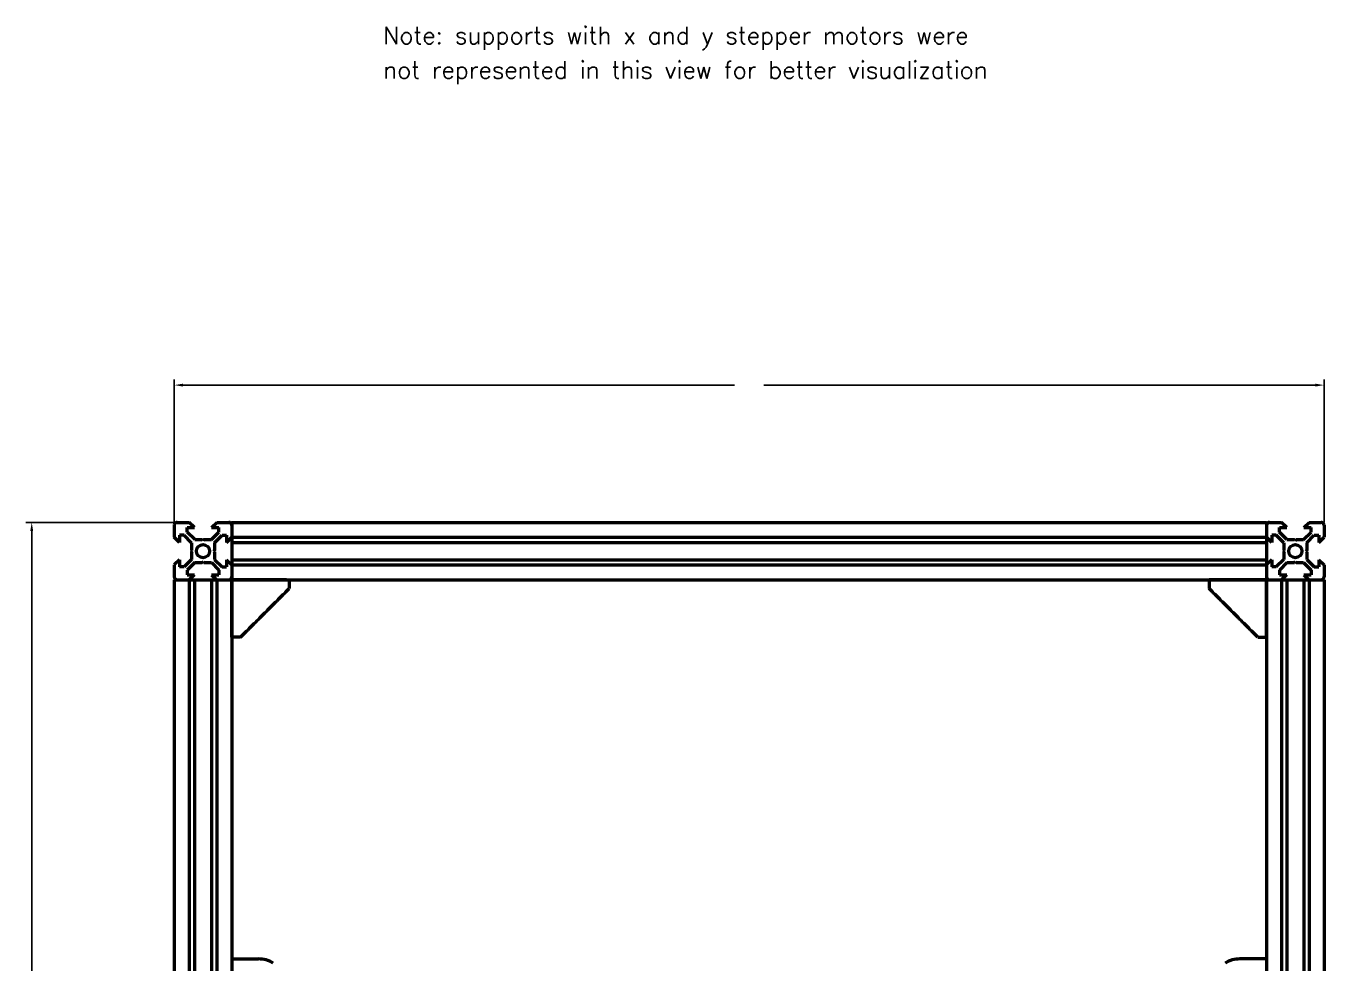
# Model space of a CAD drawing. Extents: x 21047 to 22882, y -7321 to -6014.
# Drawn here: x 21699.6 to 22151.2, y -6991.5 to -6665.4 of the extents above; entities that cross this region are included whole.
import ezdxf

# ---------------------------------------------------------------- set-up
doc = ezdxf.new("R2010")
doc.units = 0
doc.header["$PDMODE"] = 34
doc.layers.get('0').update_dxf_attribs({"lineweight": 0})
doc.layers.add('Cotas', color=90, linetype='Continuous')
doc.layers.add('Perfis e Cantoneiras', color=2, linetype='Continuous', lineweight=50)
doc.layers.add('Peças Usinadas', color=120, linetype='Continuous', lineweight=50)
doc.styles.get("Standard").update_dxf_attribs({"font": 'romans.shx'})
doc.dimstyles.get("Standard").update_dxf_attribs({"dimtxt": 3, "dimasz": 3, "dimexe": 2, "dimexo": 1, "dimgap": 1, "dimtad": 0, "dimtoh": 1, "dimcen": 0.09, "dimadec": 0, "dimazin": 0, "dimtfac": 1, "dimtdec": 4, "dimtofl": 0, "dimtmove": 0, "dimatfit": 3, "dimfxl": 1, "dimtolj": 1, "dimtzin": 0, "dimarcsym": 0})

# ---------------------------------------------------------------- blocks, each defined once
blk = doc.blocks.new('*D_l_2')
at = {"color": 0, "linetype": 'ByBlock', "lineweight": -2}
for p, q in [((21751.24, -6838.14), (21751.24, -6788.37)), ((21754.24, -6790.37), (21946.17, -6790.37)), ((22148.24, -6790.37), (21956.31, -6790.37)), ((22151.24, -6838.14), (22151.24, -6788.37))]:
    blk.add_line(p, q, dxfattribs=at)
for points in [[(21751.24, -6790.37), (21754.24, -6790.87), (21751.24, -6790.37), (21754.24, -6789.87)], [(22151.24, -6790.37), (22148.24, -6789.87), (22151.24, -6790.37), (22148.24, -6790.87)]]:
    blk.add_solid(points, dxfattribs=at)
at = {"layer": 'Defpoints', "color": 0, "linetype": 'ByBlock', "lineweight": 0}
for p in [(21751.24, -6790.37), (22151.24, -6790.37), (21751.24, -6839.14), (22151.24, -6839.14)]:
    blk.add_point(p, dxfattribs=at)
blk = doc.blocks.new('*D_m_3')
at = {"color": 0, "linetype": 'ByBlock', "lineweight": -2}
for p, q in [((21751.24, -6838.14), (21699.64, -6838.14)), ((21701.64, -6841.14), (21701.64, -7021.06)), ((21701.64, -7211.14), (21701.64, -7031.21)), ((21751.24, -7214.14), (21699.64, -7214.14))]:
    blk.add_line(p, q, dxfattribs=at)
for points in [[(21701.64, -6838.14), (21701.14, -6841.14), (21701.64, -6838.14), (21702.14, -6841.14)], [(21701.64, -7214.14), (21702.14, -7211.14), (21701.64, -7214.14), (21701.14, -7211.14)]]:
    blk.add_solid(points, dxfattribs=at)
at = {"layer": 'Defpoints', "color": 0, "linetype": 'ByBlock', "lineweight": 0}
for p in [(21701.64, -6838.14), (21752.24, -6838.14), (21701.64, -7214.14), (21752.24, -7214.14)]:
    blk.add_point(p, dxfattribs=at)

msp = doc.modelspace()

# ---------------------------------------------------------------- linework, layer by layer
at = {"layer": 'Perfis e Cantoneiras'}
for p, q in [((21751.242, -6839.136), (21751.242, -6843.336)), ((21752.242, -6838.136), (21756.442, -6838.136)), ((21755.742, -6839.936), (21758.242, -6839.936)), ((21755.742, -6841.536), (21755.742, -6839.936)), ((21758.342, -6844.136), (21755.742, -6841.536)), ((21758.242, -6839.936), (21756.442, -6838.136)), ((21764.142, -6844.136), (21766.742, -6841.536)), ((21764.242, -6839.936), (21766.042, -6838.136)), ((21764.242, -6839.936), (21766.742, -6839.936)), ((21766.042, -6838.136), (21770.242, -6838.136)), ((21766.742, -6841.536), (21766.742, -6839.936)), ((21771.242, -6838.136), (22131.242, -6838.136)), ((21771.242, -6838.136), (21771.242, -6858.136)), ((21771.242, -6839.136), (21771.242, -6843.336)), ((22131.242, -6838.136), (22131.242, -6858.136)), ((22131.242, -6839.136), (22131.242, -6843.336)), ((22132.242, -6838.136), (22136.442, -6838.136)), ((22135.742, -6839.936), (22138.242, -6839.936)), ((22135.742, -6841.536), (22135.742, -6839.936)), ((22138.342, -6844.136), (22135.742, -6841.536)), ((22138.242, -6839.936), (22136.442, -6838.136)), ((22144.142, -6844.136), (22146.742, -6841.536)), ((22144.242, -6839.936), (22146.042, -6838.136)), ((22144.242, -6839.936), (22146.742, -6839.936)), ((22146.042, -6838.136), (22150.242, -6838.136)), ((22146.742, -6841.536), (22146.742, -6839.936)), ((22151.242, -6839.136), (22151.242, -6843.336)), ((21753.042, -6845.136), (21751.242, -6843.336)), ((21753.042, -6842.636), (21753.042, -6845.136)), ((21754.642, -6842.636), (21753.042, -6842.636)), ((21757.242, -6845.236), (21754.642, -6842.636)), ((21757.242, -6845.236), (21757.242, -6847.886)), ((21758.342, -6844.136), (21760.992, -6844.136)), ((21761.242, -6844.386), (21760.992, -6844.136)), ((21761.242, -6844.386), (21761.492, -6844.136)), ((21761.492, -6844.136), (21764.142, -6844.136)), ((21765.242, -6845.236), (21767.842, -6842.636)), ((21765.242, -6845.236), (21765.242, -6847.886)), ((21767.842, -6842.636), (21769.442, -6842.636)), ((21769.442, -6842.636), (21769.442, -6845.136)), ((21769.442, -6845.136), (21771.242, -6843.336)), ((21771.242, -6843.336), (22131.242, -6843.336)), ((21771.242, -6845.136), (22131.242, -6845.136)), ((22133.042, -6845.136), (22131.242, -6843.336)), ((22133.042, -6842.636), (22133.042, -6845.136)), ((22134.642, -6842.636), (22133.042, -6842.636)), ((22137.242, -6845.236), (22134.642, -6842.636)), ((22137.242, -6845.236), (22137.242, -6847.886)), ((22138.342, -6844.136), (22140.992, -6844.136)), ((22141.242, -6844.386), (22140.992, -6844.136)), ((22141.242, -6844.386), (22141.492, -6844.136)), ((22141.492, -6844.136), (22144.142, -6844.136)), ((22145.242, -6845.236), (22147.842, -6842.636)), ((22145.242, -6845.236), (22145.242, -6847.886)), ((22147.842, -6842.636), (22149.442, -6842.636)), ((22149.442, -6842.636), (22149.442, -6845.136)), ((22149.442, -6845.136), (22151.242, -6843.336)), ((21757.492, -6848.136), (21757.242, -6847.886)), ((21757.492, -6848.136), (21757.242, -6848.386)), ((21757.242, -6848.386), (21757.242, -6851.036)), ((21764.992, -6848.136), (21765.242, -6847.886)), ((21764.992, -6848.136), (21765.242, -6848.386)), ((21765.242, -6848.386), (21765.242, -6851.036)), ((22137.492, -6848.136), (22137.242, -6847.886)), ((22137.492, -6848.136), (22137.242, -6848.386)), ((22137.242, -6848.386), (22137.242, -6851.036)), ((22144.992, -6848.136), (22145.242, -6847.886)), ((22144.992, -6848.136), (22145.242, -6848.386)), ((22145.242, -6848.386), (22145.242, -6851.036)), ((21753.042, -6851.136), (21751.242, -6852.936)), ((21751.242, -6852.936), (21751.242, -6857.136)), ((21753.042, -6851.136), (21753.042, -6853.636)), ((21754.642, -6853.636), (21753.042, -6853.636)), ((21757.242, -6851.036), (21754.642, -6853.636)), ((21758.342, -6852.136), (21755.742, -6854.736)), ((21755.742, -6854.736), (21755.742, -6856.336)), ((21758.342, -6852.136), (21760.992, -6852.136)), ((21761.242, -6851.886), (21760.992, -6852.136)), ((21761.242, -6851.886), (21761.492, -6852.136)), ((21761.492, -6852.136), (21764.142, -6852.136)), ((21764.142, -6852.136), (21766.742, -6854.736)), ((21765.242, -6851.036), (21767.842, -6853.636)), ((21766.742, -6854.736), (21766.742, -6856.336)), ((21767.842, -6853.636), (21769.442, -6853.636)), ((21769.442, -6851.136), (21771.242, -6852.936)), ((21769.442, -6851.136), (21769.442, -6853.636)), ((21771.242, -6851.136), (22131.242, -6851.136)), ((21771.242, -6852.936), (22131.242, -6852.936)), ((21771.242, -6852.936), (21771.242, -6857.136)), ((22133.042, -6851.136), (22131.242, -6852.936)), ((22131.242, -6852.936), (22131.242, -6857.136)), ((22133.042, -6851.136), (22133.042, -6853.636)), ((22134.642, -6853.636), (22133.042, -6853.636)), ((22137.242, -6851.036), (22134.642, -6853.636)), ((22138.342, -6852.136), (22135.742, -6854.736)), ((22135.742, -6854.736), (22135.742, -6856.336)), ((22138.342, -6852.136), (22140.992, -6852.136)), ((22141.242, -6851.886), (22140.992, -6852.136)), ((22141.242, -6851.886), (22141.492, -6852.136)), ((22141.492, -6852.136), (22144.142, -6852.136)), ((22144.142, -6852.136), (22146.742, -6854.736)), ((22145.242, -6851.036), (22147.842, -6853.636)), ((22146.742, -6854.736), (22146.742, -6856.336)), ((22147.842, -6853.636), (22149.442, -6853.636)), ((22149.442, -6851.136), (22151.242, -6852.936)), ((22149.442, -6851.136), (22149.442, -6853.636)), ((22151.242, -6852.936), (22151.242, -6857.136)), ((21751.242, -6858.136), (21751.242, -7194.136)), ((21751.242, -6858.136), (21771.242, -6858.136)), ((21752.242, -6858.136), (21756.442, -6858.136)), ((21755.742, -6856.336), (21758.242, -6856.336)), ((21758.242, -6856.336), (21756.442, -6858.136)), ((21756.442, -6858.136), (21756.442, -7194.136)), ((21758.242, -6858.136), (21758.242, -7194.136)), ((21764.242, -6856.336), (21766.042, -6858.136)), ((21764.242, -6856.336), (21766.742, -6856.336)), ((21764.242, -6858.136), (21764.242, -7194.136)), ((21766.042, -6858.136), (21766.042, -7194.136)), ((21766.042, -6858.136), (21770.242, -6858.136)), ((21771.242, -6858.136), (22131.242, -6858.136)), ((21771.242, -6858.136), (21771.242, -7194.136)), ((22131.242, -6858.136), (22131.242, -7194.136)), ((22131.242, -6858.136), (22151.242, -6858.136)), ((22132.242, -6858.136), (22136.442, -6858.136)), ((22135.742, -6856.336), (22138.242, -6856.336)), ((22138.242, -6856.336), (22136.442, -6858.136)), ((22136.442, -6858.136), (22136.442, -7194.136)), ((22138.242, -6858.136), (22138.242, -7194.136)), ((22144.242, -6856.336), (22146.042, -6858.136)), ((22144.242, -6856.336), (22146.742, -6856.336)), ((22144.242, -6858.136), (22144.242, -7194.136)), ((22146.042, -6858.136), (22146.042, -7194.136)), ((22146.042, -6858.136), (22150.242, -6858.136)), ((22151.242, -6858.136), (22151.242, -7194.136))]:
    msp.add_line(p, q, dxfattribs=at)
at = {"layer": 'Perfis e Cantoneiras', "color": 30}
for p, q in [((21771.242, -6877.136), (21771.242, -6858.136)), ((21771.242, -6858.136), (21790.242, -6858.136)), ((21771.242, -6858.136), (21771.242, -6877.136)), ((21790.242, -6858.136), (21771.242, -6858.136)), ((21791.242, -6858.136), (21791.242, -6861.136)), ((21791.242, -6858.136), (21791.242, -6861.136)), ((22111.242, -6858.136), (22111.242, -6861.136)), ((22111.242, -6858.136), (22111.242, -6861.136)), ((22131.242, -6858.136), (22112.242, -6858.136)), ((22112.242, -6858.136), (22131.242, -6858.136)), ((22131.242, -6877.136), (22131.242, -6858.136)), ((22131.242, -6858.136), (22131.242, -6877.136)), ((21774.242, -6878.136), (21771.242, -6878.136)), ((21774.242, -6878.136), (21771.242, -6878.136)), ((22128.242, -6878.136), (22131.242, -6878.136)), ((22128.242, -6878.136), (22131.242, -6878.136))]:
    msp.add_line(p, q, dxfattribs=at)
at = {"layer": 'Perfis e Cantoneiras'}
for centre in [(21761.242, -6848.136), (22141.242, -6848.136)]:
    msp.add_circle(centre, 2.3, dxfattribs=at)
for centre, start, end in [((21752.242, -6839.136), 90, 180), ((21770.242, -6839.136), 360, 90), ((22132.242, -6839.136), 90, 180), ((22150.242, -6839.136), 360, 90), ((21752.242, -6857.136), 180, 270), ((21770.242, -6857.136), 270, 360), ((22132.242, -6857.136), 180, 270), ((22150.242, -6857.136), 270, 360)]:
    msp.add_arc(centre, 1, start, end, dxfattribs=at)
at = {"layer": 'Perfis e Cantoneiras', "color": 30}
for points, degree in [([(21790.242, -6858.136), (21790.412, -6858.136), (21790.573, -6858.136), (21790.678, -6858.136), (21790.774, -6858.136), (21790.868, -6858.136), (21790.949, -6858.136), (21790.987, -6858.136), (21791.024, -6858.136), (21791.057, -6858.136), (21791.089, -6858.136), (21791.116, -6858.136), (21791.143, -6858.136), (21791.165, -6858.136), (21791.186, -6858.136), (21791.202, -6858.136), (21791.217, -6858.136), (21791.227, -6858.136), (21791.236, -6858.136), (21791.239, -6858.136), (21791.242, -6858.136)], 2), ([(21790.437, -6858.136), (21790.534, -6858.136), (21790.625, -6858.136)], 2), ([(21790.625, -6858.136), (21790.716, -6858.136), (21790.798, -6858.136)], 2), ([(21790.798, -6858.136), (21790.88, -6858.136), (21790.949, -6858.136)], 2), ([(21790.949, -6858.136), (21791.019, -6858.136), (21791.074, -6858.136)], 2), ([(21791.074, -6858.136), (21791.128, -6858.136), (21791.166, -6858.136)], 2), ([(21791.166, -6858.136), (21791.204, -6858.136), (21791.223, -6858.136)], 2), ([(21791.223, -6858.136), (21791.242, -6858.136), (21791.242, -6858.136)], 2), ([(22111.261, -6858.136), (22111.242, -6858.136), (22111.242, -6858.136)], 2), ([(22112.242, -6858.136), (22112.072, -6858.136), (22111.911, -6858.136), (22111.806, -6858.136), (22111.71, -6858.136), (22111.616, -6858.136), (22111.535, -6858.136), (22111.497, -6858.136), (22111.46, -6858.136), (22111.427, -6858.136), (22111.395, -6858.136), (22111.368, -6858.136), (22111.341, -6858.136), (22111.319, -6858.136), (22111.298, -6858.136), (22111.282, -6858.136), (22111.267, -6858.136), (22111.257, -6858.136), (22111.248, -6858.136), (22111.245, -6858.136), (22111.242, -6858.136)], 2), ([(22111.318, -6858.136), (22111.28, -6858.136), (22111.261, -6858.136)], 2), ([(22111.41, -6858.136), (22111.356, -6858.136), (22111.318, -6858.136)], 2), ([(22111.535, -6858.136), (22111.465, -6858.136), (22111.41, -6858.136)], 2), ([(22111.686, -6858.136), (22111.604, -6858.136), (22111.535, -6858.136)], 2), ([(22111.859, -6858.136), (22111.768, -6858.136), (22111.686, -6858.136)], 2), ([(22112.047, -6858.136), (22111.95, -6858.136), (22111.859, -6858.136)], 2), ([(21774.242, -6878.136), (21791.242, -6861.136)], 1), ([(22128.242, -6878.136), (22111.242, -6861.136)], 1), ([(21771.242, -6877.331), (21771.242, -6877.136)], 1), ([(21771.242, -6877.519), (21771.242, -6877.428), (21771.242, -6877.331)], 2), ([(21771.242, -6877.692), (21771.242, -6877.61), (21771.242, -6877.519)], 2), ([(21771.242, -6877.843), (21771.242, -6877.773), (21771.242, -6877.692)], 2), ([(21771.242, -6877.967), (21771.242, -6877.913), (21771.242, -6877.843)], 2), ([(22131.242, -6877.331), (22131.242, -6877.136)], 1), ([(22131.242, -6877.519), (22131.242, -6877.428), (22131.242, -6877.331)], 2), ([(22131.242, -6877.692), (22131.242, -6877.61), (22131.242, -6877.519)], 2), ([(22131.242, -6877.843), (22131.242, -6877.773), (22131.242, -6877.692)], 2), ([(22131.242, -6877.967), (22131.242, -6877.913), (22131.242, -6877.843)], 2), ([(21771.242, -6878.06), (21771.242, -6878.022), (21771.242, -6877.967)], 2), ([(21771.242, -6878.117), (21771.242, -6878.098), (21771.242, -6878.06)], 2), ([(21771.242, -6878.136), (21771.242, -6878.136), (21771.242, -6878.117)], 2), ([(22131.242, -6878.06), (22131.242, -6878.022), (22131.242, -6877.967)], 2), ([(22131.242, -6878.117), (22131.242, -6878.098), (22131.242, -6878.06)], 2), ([(22131.242, -6878.136), (22131.242, -6878.136), (22131.242, -6878.117)], 2)]:
    msp.add_open_spline(points, degree=degree, dxfattribs=at)
for points in [[(21771.242, -6878.136), (21771.242, -6878.134), (21771.242, -6878.132), (21771.242, -6878.13), (21771.242, -6878.123), (21771.242, -6878.117), (21771.242, -6878.111), (21771.242, -6878.101), (21771.242, -6878.09), (21771.242, -6878.08), (21771.242, -6878.066), (21771.242, -6878.051), (21771.242, -6878.037), (21771.242, -6878.019), (21771.242, -6878.001), (21771.242, -6877.983), (21771.242, -6877.961), (21771.242, -6877.939), (21771.242, -6877.918), (21771.242, -6877.893), (21771.242, -6877.868), (21771.242, -6877.843), (21771.242, -6877.815), (21771.242, -6877.787), (21771.242, -6877.76), (21771.242, -6877.7), (21771.242, -6877.637), (21771.242, -6877.57), (21771.242, -6877.434), (21771.242, -6877.286), (21771.242, -6877.136)], [(22131.242, -6878.136), (22131.242, -6878.134), (22131.242, -6878.132), (22131.242, -6878.13), (22131.242, -6878.123), (22131.242, -6878.117), (22131.242, -6878.111), (22131.242, -6878.101), (22131.242, -6878.09), (22131.242, -6878.08), (22131.242, -6878.066), (22131.242, -6878.051), (22131.242, -6878.037), (22131.242, -6878.019), (22131.242, -6878.001), (22131.242, -6877.983), (22131.242, -6877.961), (22131.242, -6877.939), (22131.242, -6877.918), (22131.242, -6877.893), (22131.242, -6877.868), (22131.242, -6877.843), (22131.242, -6877.815), (22131.242, -6877.787), (22131.242, -6877.76), (22131.242, -6877.7), (22131.242, -6877.637), (22131.242, -6877.57), (22131.242, -6877.434), (22131.242, -6877.286), (22131.242, -6877.136)]]:
    msp.add_open_spline(points, degree=3, knots=[0, 0, 0, 0, 0.1122, 0.1122, 0.1122, 0.224399, 0.224399, 0.224399, 0.336599, 0.336599, 0.336599, 0.448799, 0.448799, 0.448799, 0.560999, 0.560999, 0.560999, 0.673198, 0.673198, 0.673198, 0.785398, 0.785398, 0.785398, 0.897598, 0.897598, 0.897598, 1.122, 1.122, 1.122, 1.5708, 1.5708, 1.5708, 1.5708], dxfattribs=at)
at = {"layer": 'Peças Usinadas'}
for p, q in [((21771.242, -6990.069), (21780.511, -6990.068)), ((22131.242, -6990.069), (22121.973, -6990.068))]:
    msp.add_line(p, q, dxfattribs=at)
for centre, start, end in [((21780.511, -7000.068), 59.03758, 90.00134), ((22121.972, -7000.068), 89.99866, 120.96242)]:
    msp.add_arc(centre, 10, start, end, dxfattribs=at)

# ---------------------------------------------------------------- texts
at = {"layer": 'Cotas', "color": 7}
for s, p in [('Note: supports with x and y stepper motors were', (21823.898, -6671.659)), ('not represented in this view for better visualization', (21823.898, -6683.659))]:
    msp.add_text(s, height=6, dxfattribs=at).set_placement(p)

# ---------------------------------------------------------------- dimensions: what is measured, and where the dimension line sits
at = {"layer": 'Cotas'}
dim = msp.add_linear_dim(base=(22151.242, -6790.373), p1=(21751.242, -6839.136), p2=(22151.242, -6839.136), angle=0.00001, dimstyle='Standard', override={"dimscale": 1, "dimpost": '<>'}, dxfattribs=at)
dim.commit()
dim.dimension.update_dxf_attribs({"geometry": '*D_l_2', "text_midpoint": (21951.242, -6790.373), "dimtype": 160})
dim = msp.add_linear_dim(base=(21701.637, -6838.136), p1=(21752.242, -7214.136), p2=(21752.242, -6838.136), angle=90, dimstyle='Standard', override={"dimscale": 1, "dimpost": '<>'}, dxfattribs=at)
dim.commit()
dim.dimension.update_dxf_attribs({"geometry": '*D_m_3', "text_midpoint": (21701.637, -7026.136)})

doc.saveas('drawing.dxf')
